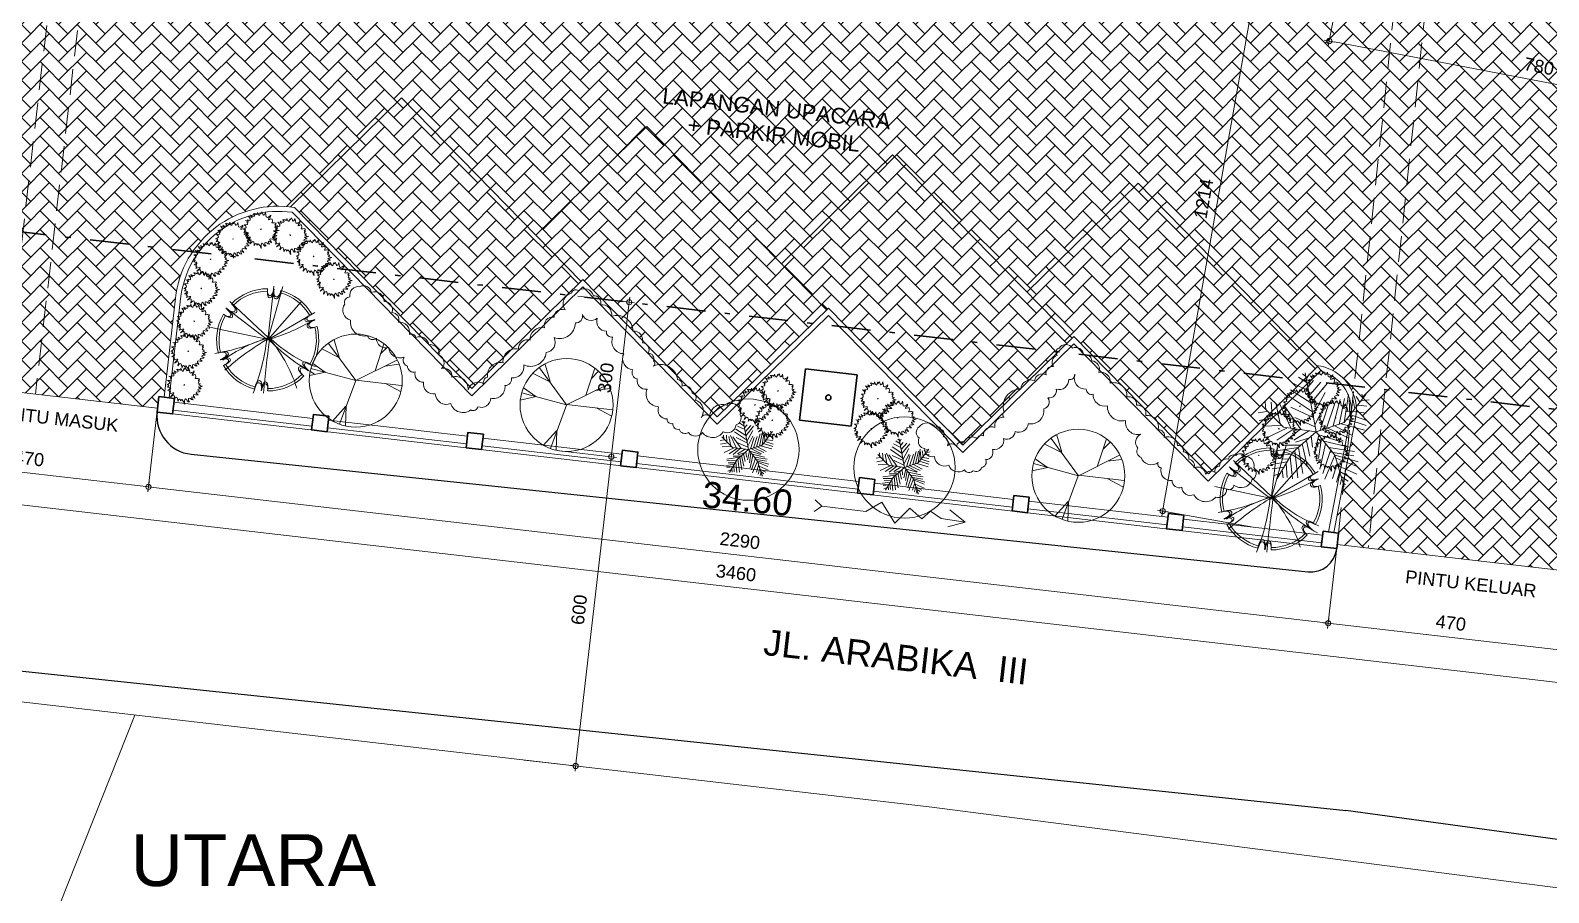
# Model space of a CAD drawing. Header units: millimetres. Extents: x -11 to 1625, y -267 to 180.
# Drawn here: x 1453.6 to 1482.89, y 110.4 to 127.02 of the extents above; entities that cross this region are included whole.
import ezdxf

# ---------------------------------------------------------------- set-up
doc = ezdxf.new("R2010")
doc.units = ezdxf.units.MM
doc.linetypes.add('DASHDOT', pattern=[1, 0.5, -0.25, 0, -0.25])
doc.linetypes.add('HIDDEN', pattern=[0.375, 0.25, -0.125])
for name, color, linetype, lineweight in [('ars', 11, 'Continuous', 5), ('batas jalan', 3, 'Continuous', 25), ('GSB', 1, 'DASHDOT', 35), ('KOLOM', 1, 'Continuous', 30), ('lan', 7, 'Continuous', 15), ('line', 11, 'Continuous', 5), ('not', 7, 'Continuous', 20), ('PAGAR', 4, 'Continuous', 18), ('POHON', 84, 'Continuous', 0), ('Trees', 62, 'Continuous', 18), ('u', 6, 'Continuous', 20)]:
    doc.layers.add(name, color=color, linetype=linetype, lineweight=lineweight)
doc.styles.add('ATTR', font='romans.shx', dxfattribs={"width": 0.8, "height": 1.735066})
doc.styles.add('simplek', font='simplex.shx')
doc.styles.get("Standard").update_dxf_attribs({"font": 'ARIALUNI.TTF'})
doc.dimstyles.new('SK100', dxfattribs={"dimtxt": 0.25, "dimasz": 0.1, "dimexe": 0.1, "dimexo": 0, "dimgap": 0.15, "dimtad": 1, "dimdec": 0, "dimlfac": 100, "dimzin": 12, "dimdsep": 46, "dimtxsty": 'Standard', "dimblk": 'BULAT', "dimcen": 0.1, "dimclrd": 256, "dimclre": 256, "dimclrt": 256, "dimadec": 0, "dimazin": 3, "dimtfac": 1, "dimtdec": 0, "dimtofl": 0, "dimtmove": 0, "dimatfit": 3, "dimldrblk": 'BULAT', "dimfxl": 0, "dimtolj": 1, "dimtzin": 0, "dimlwd": -1, "dimlwe": -1, "dimarcsym": 0})
pattern_1 = [(45, (1507.31275, -139.7606), (4e-17, 0.35921024), [0.762, -0.254]), (135, (1507.49236, -139.581), (4e-17, 0.35921024), [0.762, -0.254])]

# ---------------------------------------------------------------- blocks, each defined once
blk = doc.blocks.new('BULAT')
for p, q in [((-1, 0), (1, 0)), ((0, -1), (0, 1))]:
    blk.add_line(p, q)
blk.add_circle((0, 0), 0.5)
blk = doc.blocks.new('*D1643')
at = {"layer": 'Defpoints', "color": 0}
for p in [(1464.161, 121.892), (1463.816, 118.912), (1464.81, 118.797)]:
    blk.add_point(p, dxfattribs=at)
at = {"layer": 'u'}
for p, q in [((1464.161, 121.892), (1465.254, 121.766)), ((1465.143, 121.678), (1464.821, 118.896)), ((1463.816, 118.912), (1464.909, 118.786))]:
    blk.add_line(p, q, dxfattribs=at)
at = {"layer": 'u', "xscale": 0.1, "yscale": 0.1, "zscale": 0.1}
for p, rotation in [((1465.154, 121.777), 83.40635702926868), ((1464.81, 118.797), 263.4063570292687)]:
    blk.add_blockref('BULAT', p, dxfattribs=dict(at, rotation=rotation))
at = {"layer": 'u', "insert": (1464.706, 120.319), "char_height": 0.25, "attachment_point": 5, "rotation": 83.4064}
blk.add_mtext('\\A1;300', dxfattribs=at)
blk = doc.blocks.new('*D1644')
at = {"layer": 'Defpoints', "color": 0}
for p in [(1463.816, 118.912), (1463.127, 112.952), (1464.121, 112.837)]:
    blk.add_point(p, dxfattribs=at)
at = {"layer": 'u'}
for p, q in [((1463.816, 118.912), (1464.909, 118.786)), ((1464.798, 118.698), (1464.132, 112.936)), ((1463.127, 112.952), (1464.22, 112.825))]:
    blk.add_line(p, q, dxfattribs=at)
at = {"layer": 'u', "xscale": 0.1, "yscale": 0.1, "zscale": 0.1}
for p, rotation in [((1464.81, 118.797), 83.40635702926468), ((1464.121, 112.837), 263.4063570292647)]:
    blk.add_blockref('BULAT', p, dxfattribs=dict(at, rotation=rotation))
at = {"layer": 'u', "insert": (1464.189, 115.849), "char_height": 0.25, "attachment_point": 5, "rotation": 83.4064}
blk.add_mtext('\\A1;600', dxfattribs=at)
blk = doc.blocks.new('*D1650')
at = {"layer": 'Defpoints', "color": 0}
for p in [(1478.844, 127.795), (1486.501, 126.333), (1486.314, 125.351)]:
    blk.add_point(p, dxfattribs=at)
at = {"layer": 'u'}
for p, q in [((1478.844, 127.795), (1478.638, 126.714)), ((1478.755, 126.794), (1486.216, 125.37)), ((1486.501, 126.333), (1486.295, 125.253))]:
    blk.add_line(p, q, dxfattribs=at)
at = {"layer": 'u', "xscale": 0.1, "yscale": 0.1, "zscale": 0.1}
for p, rotation in [((1478.657, 126.812), 169.1956795512109), ((1486.314, 125.351), 349.1956795512109)]:
    blk.add_blockref('BULAT', p, dxfattribs=dict(at, rotation=rotation))
at = {"layer": 'u', "insert": (1482.704, 126.323), "char_height": 0.25, "attachment_point": 5, "rotation": 349.1957}
blk.add_mtext('\\A1;780', dxfattribs=at)
blk = doc.blocks.new('Tree Palm')
at = {"layer": 'POHON'}
for p, q in [((-0.07288, 0.39707), (-0.21778, 0.46673)), ((-0.08737, 0.47138), (-0.17069, 0.52711)), ((-0.10186, 0.5364), (-0.13084, 0.55962)), ((0, 0), (-0.105, 0.57)), ((-0.09099, 0.51782), (-0.06563, 0.55962)), ((-0.0765, 0.43423), (-0.02578, 0.4946)), ((-0.05839, 0.35992), (0.04667, 0.48067)), ((-0.05114, 0.27632), (0.10463, 0.46673)), ((-0.03665, 0.19273), (-0.27574, 0.35527)), ((-0.05114, 0.28097), (-0.24676, 0.40636)), ((-0.02941, 0.16486), (0.08652, 0.3785)), ((0.16259, 0.05805), (0.23142, 0.31348)), ((0.22055, 0.07198), (0.27489, 0.32277)), ((0.27, 0.09), (0.48, 0.36)), ((0.27127, 0.09056), (0.31112, 0.35992)), ((0.31836, 0.30883), (0.32561, 0.16486)), ((0.35096, 0.32741), (0.3727, 0.22524)), ((0.38719, 0.34134), (0.41979, 0.28561)), ((0.43791, 0.29954), (0.51036, 0.30883)), ((0.44153, 0.36456), (0.45239, 0.32741)), ((-0.47498, 0.19737), (-0.5583, 0.18344)), ((-0.315, 0.045), (-0.525, 0.255)), ((-0.48585, 0.21131), (-0.49309, 0.29026)), ((-0.43513, 0.28561), (-0.42427, 0.15558)), ((-0.38442, 0.26239), (-0.34819, 0.07663)), ((-0.35544, 0.28097), (-0.24314, 0.03947)), ((-0.14533, 0.0209), (-0.30834, 0.2531)), ((-0.24314, 0.23917), (-0.02941, 0.137)), ((-0.01129, 0.06734), (0.09014, 0.26704)), ((0.03942, 0.01625), (0.11187, 0.24381)), ((0.10101, 0.03483), (0.17708, 0.26239)), ((0.33285, 0.16486), (0.48862, 0.10913)), ((0.36183, 0.19737), (0.48137, 0.1788)), ((0.4053, 0.25775), (0.48862, 0.24846)), ((-0.40615, 0.137), (-0.55105, 0.10913)), ((-0.3337, 0.06269), (-0.52207, 0.0534)), ((-0.28299, 0.03483), (-0.4786, -0.05805)), ((-0.21416, 0.03018), (-0.38079, -0.08128)), ((0, 0), (-0.315, 0.045)), ((-0.15982, 0.0209), (-0.3011, -0.09521)), ((0, 0), (-0.225, -0.195)), ((-0.06563, 0.01161), (-0.21416, -0.08128)), ((-0.20691, 0.137), (-0.01129, 0.04876)), ((0, 0), (0.27, 0.09)), ((0, 0), (0.18, -0.225)), ((0.06478, 0.01625), (0.2604, -0.08592)), ((0.11187, 0.03483), (0.30749, -0.05805)), ((0.1807, 0.05805), (0.35096, -0.03483)), ((0.24229, 0.07663), (0.46688, 0.01625)), ((0.29662, 0.12307), (0.48137, 0.06269)), ((-0.15257, -0.12772), (-0.3011, -0.12772)), ((-0.06563, -0.05805), (-0.19967, -0.09985)), ((-0.13446, -0.11378), (-0.08737, -0.32741)), ((-0.09461, -0.08592), (-0.06201, -0.23453)), ((-0.04752, -0.03483), (-0.03665, -0.14629)), ((0.02493, -0.03019), (-0.01491, -0.20202)), ((0.01769, -0.02555), (0.24229, -0.09521)), ((0.05029, -0.0627), (0.02131, -0.25775)), ((0.09014, -0.11378), (0.0358, -0.35992)), ((0.07565, -0.09056), (0.32198, -0.14629)), ((-0.17431, -0.15094), (-0.42789, -0.18809)), ((-0.28299, -0.29026), (-0.42789, -0.31348)), ((-0.24314, -0.21596), (-0.42427, -0.2206)), ((-0.26849, -0.2624), (-0.40253, -0.25775)), ((-0.225, -0.195), (-0.375, -0.45)), ((-0.25038, -0.23918), (-0.22865, -0.45281)), ((-0.20691, -0.18345), (-0.17793, -0.44352)), ((-0.17069, -0.15094), (-0.12721, -0.40172)), ((0.14085, -0.16951), (0.06478, -0.40172)), ((0.1807, -0.22524), (0.08289, -0.45745)), ((0.12274, -0.15094), (0.36907, -0.18809)), ((0.16259, -0.19738), (0.36183, -0.22989)), ((0.18, -0.225), (0.27, -0.525)), ((0.18433, -0.22524), (0.4053, -0.29026)), ((0.19157, -0.25311), (0.38719, -0.33206)), ((-0.30834, -0.34135), (-0.42427, -0.35528)), ((-0.34457, -0.39708), (-0.40978, -0.42494)), ((-0.32646, -0.36921), (-0.31921, -0.44352)), ((-0.29023, -0.30884), (-0.27936, -0.43887)), ((0.20244, -0.30419), (0.15897, -0.44816)), ((0.2278, -0.3785), (0.19519, -0.48532)), ((0.21331, -0.32741), (0.39081, -0.40636)), ((0.2278, -0.38314), (0.34372, -0.44816)), ((0.24591, -0.43423), (0.30749, -0.47603)), ((0.24591, -0.45745), (0.23142, -0.50854)), ((0.26764, -0.49925), (0.28213, -0.50854))]:
    blk.add_line(p, q, dxfattribs=at)
at = {"layer": 'POHON', "style": 'ATTR', "width": 0.8, "flags": 9}
blk.add_attdef('ESTCODE', (0, 0), '', height=0.00000274, dxfattribs=at)
blk = doc.blocks.new('*D1652')
at = {"layer": 'Defpoints', "color": 0}
for p in [(1464.161, 121.892), (1463.816, 118.912), (1464.81, 118.797)]:
    blk.add_point(p, dxfattribs=at)
at = {"layer": 'u'}
for p, q in [((1464.161, 121.892), (1465.254, 121.766)), ((1465.143, 121.678), (1464.821, 118.896)), ((1463.816, 118.912), (1464.909, 118.786))]:
    blk.add_line(p, q, dxfattribs=at)
at = {"layer": 'u', "xscale": 0.1, "yscale": 0.1, "zscale": 0.1}
for p, rotation in [((1465.154, 121.777), 83.40635702926868), ((1464.81, 118.797), 263.4063570292687)]:
    blk.add_blockref('BULAT', p, dxfattribs=dict(at, rotation=rotation))
at = {"layer": 'u', "insert": (1464.706, 120.319), "char_height": 0.25, "attachment_point": 5, "rotation": 83.4064}
blk.add_mtext('\\A1;300', dxfattribs=at)
blk = doc.blocks.new('pohon6')
for points in [[(0, 0.266), (-0.013, 0.247), (-0.018, 0.232), (-0.023, 0.211), (-0.027, 0.202), (-0.049, 0.223), (-0.082, 0.23), (-0.092, 0.208), (-0.089, 0.191), (-0.091, 0.174), (-0.114, 0.189), (-0.122, 0.217), (-0.146, 0.23), (-0.134, 0.208), (-0.137, 0.189), (-0.132, 0.168), (-0.147, 0.155), (-0.179, 0.161), (-0.216, 0.168), (-0.206, 0.161), (-0.186, 0.14), (-0.186, 0.125), (-0.204, 0.12), (-0.245, 0.12), (-0.22, 0.097), (-0.24, 0.092), (-0.203, 0.064), (-0.226, 0.049), (-0.263, 0.049), (-0.245, 0.039), (-0.236, 0.024), (-0.251, 0.015), (-0.266, -0.006), (-0.268, -0.021), (-0.26, -0.015), (-0.24, -0.006), (-0.226, -0.019), (-0.233, -0.045), (-0.26, -0.067), (-0.216, -0.058), (-0.256, -0.107), (-0.213, -0.092), (-0.191, -0.099), (-0.189, -0.114), (-0.208, -0.138), (-0.189, -0.133), (-0.213, -0.174), (-0.169, -0.14), (-0.179, -0.159), (-0.142, -0.163), (-0.147, -0.191), (-0.156, -0.217), (-0.126, -0.198), (-0.104, -0.204), (-0.097, -0.228), (-0.096, -0.254), (-0.084, -0.23), (-0.069, -0.228), (-0.055, -0.258), (-0.049, -0.241), (-0.03, -0.217), (-0.03, -0.234), (-0.022, -0.213), (-0.008, -0.271), (-0.005, -0.226), (0.02, -0.26), (0.023, -0.239), (0.044, -0.249), (0.054, -0.266), (0.057, -0.211), (0.065, -0.196), (0.077, -0.208), (0.085, -0.232), (0.101, -0.266), (0.096, -0.217), (0.104, -0.204), (0.131, -0.211), (0.154, -0.23), (0.163, -0.236), (0.146, -0.204), (0.141, -0.183), (0.154, -0.172), (0.193, -0.178), (0.21, -0.185), (0.189, -0.159), (0.189, -0.148), (0.204, -0.138), (0.221, -0.144), (0.206, -0.116), (0.245, -0.099), (0.266, -0.101), (0.292, -0.097), (0.263, -0.088), (0.238, -0.08), (0.228, -0.069), (0.218, -0.054), (0.226, -0.045), (0.255, -0.043), (0.278, -0.032), (0.283, -0.013)], [(0.285, -0.013), (0.261, -0.024), (0.248, -0.019), (0.228, -0.011), (0.23, 0.004), (0.243, 0.017), (0.263, 0.026), (0.277, 0.049), (0.256, 0.045), (0.24, 0.045), (0.225, 0.049), (0.236, 0.069), (0.255, 0.08), (0.266, 0.086), (0.246, 0.086), (0.225, 0.077), (0.204, 0.084), (0.203, 0.099), (0.218, 0.12), (0.23, 0.153), (0.218, 0.148), (0.194, 0.133), (0.181, 0.142), (0.183, 0.165), (0.193, 0.187), (0.189, 0.206), (0.176, 0.193), (0.159, 0.178), (0.147, 0.185), (0.149, 0.202), (0.156, 0.232), (0.137, 0.217), (0.117, 0.206), (0.124, 0.223), (0.126, 0.269), (0.109, 0.239), (0.082, 0.223), (0.079, 0.254), (0.057, 0.223), (0.032, 0.254), (0.023, 0.234), (0, 0.266)]]:
    blk.add_lwpolyline(points)
blk.add_lwpolyline([(0.002, 0.009), (0, 0), (0.008, 0.002), (0.01, 0.006)], close=True)
blk = doc.blocks.new('POH1')
for p, q in [((0.05, -0.21), (0.81, 6.36)), ((0.05, -0.21), (1.89, 6.3)), ((0.13, 0.02), (-4.57, 4.49)), ((0.05, -0.21), (4.16, 4.43)), ((0.02, -0.21), (-5.08, 3.7)), ((0.05, -0.21), (5.8, 3.13)), ((-0.06, -0.14), (-6.86, 1.32))]:
    blk.add_line(p, q)
for centre, radius, start, end in [((0.05, -0.21), 6.25, 90, 135.0227), ((0.05, -0.21), 5.96, 90, 135.0227), ((0.05, -0.21), 5.96, 82.7502, 83.2278), ((0.05, -0.21), 6.25, 82.7502, 83.2278), ((0.05, -0.21), 6.25, 30, 75.0227), ((0.05, -0.21), 5.96, 30, 75.0227), ((0.05, -0.21), 6.25, 150, 195.0227), ((0.05, -0.21), 5.96, 150, 195.0227), ((0.05, -0.21), 6.25, 142.7502, 143.2278), ((0.05, -0.21), 5.96, 142.7502, 143.2278), ((-7.08, 24.06), 25.29, 286.3556, 299.2634), ((0.05, -0.21), 5.96, 22.7502, 23.2278), ((0.05, -0.21), 6.25, 22.7502, 23.2278), ((-10.04, 21.28), 23.43, 278.8909, 295.051), ((5.31, -17.57), 18.35, 106.8033, 125.7765), ((-13.31, -11.55), 17.78, 17.8032, 41.5209), ((11.41, 11.39), 15.87, 224.9427, 249.6513), ((0.05, -0.21), 5.96, 330, 15.0227), ((0.05, -0.21), 6.25, 330, 15.0227), ((17.96, -30.23), 35.05, 120.5334, 131.3202), ((-25.72, 2.83), 25.82, 338.2739, 353.6202), ((297.19, -37.09), 299.21, 172.9262, 174.1748), ((17.56, 17.05), 24.47, 224.1559, 241.0585), ((0.05, -0.21), 6.25, 202.7502, 203.2278), ((0.05, -0.21), 5.96, 202.7502, 203.2278), ((0.05, -0.21), 6.25, 210, 255.0227), ((0.05, -0.21), 5.96, 210, 255.0227), ((0.05, -0.21), 5.96, 270, 315.0227), ((0.05, -0.21), 6.25, 270, 315.0227), ((0.05, -0.21), 5.96, 322.7502, 323.2278), ((0.05, -0.21), 6.25, 322.7502, 323.2278), ((0.05, -0.21), 6.25, 262.7502, 263.2278), ((0.05, -0.21), 5.96, 262.7502, 263.2278)]:
    blk.add_arc(centre, radius, start, end)
for centre, major_axis, ratio, start_param, end_param in [((0.41, 5.99), (-0.115, -0.809), 0.450725, 4.712389, 7.927948), ((0.39, 5.7), (-0.109, -0.771), 0.450725, 4.712389, 7.927948), ((1.19, 5.58), (-0.14, -0.794), 0.498328, 4.647864, 7.899063), ((1.24, 5.87), (-0.147, -0.833), 0.498328, 4.647864, 7.899063), ((-4.62, 3.86), (0.648, -0.544), 0.498328, 4.647864, 7.899063), ((-4.4, 3.67), (0.618, -0.518), 0.498328, 4.647864, 7.899063), ((-5.14, 3.21), (0.643, -0.504), 0.450725, 4.712389, 7.927948), ((-4.89, 3.05), (0.613, -0.48), 0.450725, 4.712389, 7.927948), ((5.34, 2.45), (-0.723, -0.291), 0.450725, 4.712389, 7.927948), ((5.6, 2.58), (-0.758, -0.305), 0.450725, 4.712389, 7.927948), ((5.63, 1.7), (-0.758, -0.276), 0.498328, 4.647864, 7.899063), ((5.9, 1.8), (-0.795, -0.29), 0.498328, 4.647864, 7.899063), ((-5.81, -2.21), (0.795, 0.29), 0.498328, 4.647864, 7.899063), ((-5.53, -2.11), (0.758, 0.276), 0.498328, 4.647864, 7.899063), ((-5.5, -2.99), (0.758, 0.305), 0.450725, 4.712389, 7.927948), ((-5.24, -2.86), (0.723, 0.291), 0.450725, 4.712389, 7.927948), ((4.49, -4.09), (-0.618, 0.518), 0.498328, 4.647864, 7.899063), ((4.71, -4.28), (-0.648, 0.544), 0.498328, 4.647864, 7.899063), ((4.99, -3.46), (-0.613, 0.48), 0.450725, 4.712389, 7.927948), ((5.23, -3.62), (-0.643, 0.504), 0.450725, 4.712389, 7.927948), ((-1.15, -6.28), (0.147, 0.833), 0.498328, 4.647864, 7.899063), ((-1.09, -5.99), (0.14, 0.794), 0.498328, 4.647864, 7.899063), ((-0.32, -6.4), (0.115, 0.809), 0.450725, 4.712389, 7.927948), ((-0.3, -6.11), (0.109, 0.771), 0.450725, 4.712389, 7.927948)]:
    blk.add_ellipse(centre, major_axis=major_axis, ratio=ratio, start_param=start_param, end_param=end_param)
blk.add_point((0.05, -0.21))
blk.add_point((0.05, -0.21))
blk = doc.blocks.new('*U598')
for p, q in [((-93.091, 489.5342), (-700.3796, 902.3858)), ((-129.8956, 713.6638), (-626.7704, 1032.1544)), ((-185.1152, 1008.5578), (-553.1612, 1185.4942)), ((-221.9198, 1197.3052), (-433.5526, 1338.8594)), ((-258.7244, 1362.456), (-332.3336, 1421.4348)), ((0, 0), (-266.7, 1447.8)), ((-231.1146, 1315.2628), (-166.7002, 1421.4348)), ((-194.31, 1102.9442), (-65.4812, 1256.284)), ((-148.3106, 914.1968), (118.5418, 1220.9018)), ((-129.8956, 701.8528), (265.7602, 1185.4942)), ((-74.7014, 418.7444), (219.7608, 961.39)), ((412.9786, 147.447), (587.8068, 796.2392)), ((560.197, 182.8292), (698.2206, 819.8358)), ((685.8, 228.6), (1219.2, 914.4)), ((689.0258, 230.0224), (790.2448, 914.1968)), ((808.6344, 784.4282), (827.0494, 418.7444)), ((891.4384, 831.6214), (946.658, 572.1096)), ((983.4626, 867.0036), (1066.2666, 725.4494)), ((1112.2914, 760.8316), (1296.3144, 784.4282)), ((1121.4862, 925.9824), (1149.0706, 831.6214)), ((-1206.4492, 501.3198), (-1418.082, 465.9376)), ((-1031.621, 347.98), (-1399.667, 277.1902)), ((-800.1, 114.3), (-1333.5, 647.7)), ((-847.598, 159.2326), (-1326.0578, 135.636)), ((-1234.059, 536.7274), (-1252.4486, 737.2604)), ((-718.7946, 88.4682), (-1215.644, -147.447)), ((-1105.2302, 725.4494), (-1077.6458, 395.1732)), ((-976.4268, 666.4706), (-884.4026, 194.6402)), ((-543.9664, 76.6572), (-967.2066, -206.4512)), ((-902.8176, 713.6638), (-617.5756, 100.2538)), ((0, 0), (-800.1, 114.3)), ((-369.1382, 53.086), (-783.1836, 642.874)), ((-405.9428, 53.086), (-764.794, -241.8334)), ((-617.5756, 607.4918), (-74.7014, 347.98)), ((0, 0), (-571.5, -495.3)), ((-166.7002, 29.4894), (-543.9664, -206.4512)), ((-525.5514, 347.98), (-28.6766, 123.8504)), ((-28.6766, 171.0436), (228.9556, 678.2816)), ((0, 0), (685.8, 228.6)), ((0, 0), (457.2, -571.5)), ((100.1268, 41.275), (284.1498, 619.2774)), ((164.5412, 41.275), (661.416, -218.2368)), ((256.5654, 88.4682), (449.7832, 666.4706)), ((284.1498, 88.4682), (781.0246, -147.447)), ((458.978, 147.447), (891.4384, -88.4682)), ((615.4166, 194.6402), (1185.8752, 41.275)), ((753.4148, 312.5978), (1222.6798, 159.2326)), ((845.439, 418.7444), (1241.0948, 277.1902)), ((919.0482, 501.3198), (1222.6798, 454.152)), ((1029.462, 654.685), (1241.0948, 631.0884)), ((-442.7474, -383.3876), (-1086.8406, -477.7486)), ((-718.7946, -737.2604), (-1086.8406, -796.2392)), ((-617.5756, -548.5384), (-1077.6458, -560.324)), ((-681.9646, -666.496), (-1022.4262, -654.685)), ((-571.5, -495.3), (-952.5, -1143)), ((-387.5278, -324.4088), (-764.794, -324.4088)), ((-635.9652, -607.5172), (-580.771, -1150.1374)), ((-525.5514, -465.963), (-451.9422, -1126.5408)), ((-166.7002, -147.447), (-507.1618, -253.619)), ((-433.5526, -383.3876), (-323.1134, -1020.3688)), ((-341.5284, -289.0012), (-221.9198, -831.6214)), ((-240.3094, -218.2368), (-157.5054, -595.7062)), ((-120.7008, -88.4682), (-93.091, -371.5766)), ((63.3222, -76.6826), (-37.8714, -513.1308)), ((44.9326, -64.897), (615.4166, -241.8334)), ((127.7366, -159.258), (54.1274, -654.685)), ((228.9556, -289.0012), (90.932, -914.1968)), ((357.759, -430.5554), (164.5412, -1020.3688)), ((192.151, -230.0224), (817.8292, -371.5766)), ((458.978, -572.1096), (210.5406, -1161.923)), ((311.7596, -383.3876), (937.4378, -477.7486)), ((412.9786, -501.3452), (919.0482, -583.9206)), ((457.2, -571.5), (685.8, -1333.5)), ((468.1982, -572.1096), (1029.462, -737.2604)), ((486.5878, -642.8994), (983.4626, -843.4324)), ((-783.1836, -867.029), (-1077.6458, -902.4112)), ((-875.2078, -1008.5832), (-1040.8412, -1079.3476)), ((-829.2084, -937.7934), (-810.7934, -1126.5408)), ((-737.1842, -784.4536), (-709.5744, -1114.7298)), ((514.1976, -772.6426), (403.7838, -1138.3264)), ((578.612, -961.39), (495.7826, -1232.7128)), ((541.8074, -831.6214), (992.6574, -1032.1544)), ((578.612, -973.1756), (873.0488, -1138.3264)), ((624.6114, -1161.923), (587.8068, -1291.6916)), ((624.6114, -1102.9442), (781.0246, -1209.1162)), ((679.8056, -1268.095), (716.6102, -1291.6916))]:
    blk.add_line(p, q)
blk = doc.blocks.new('PALEM')
at = {"layer": 'Trees'}
blk.add_circle((0, 0), 0.882, dxfattribs=at)
at = {"layer": 'Trees', "xscale": 0.0003460693359613742, "yscale": 0.0003460693359613742, "zscale": 0.0003460693359375}
blk.add_blockref('*U598', (0, 0), dxfattribs=at)
blk = doc.blocks.new('Deciduous Tree 13 PV')
at = {"layer": 'POHON'}
for p, q in [((-0.271, 0.374), (-0.538, 0.509)), ((0.001, 0.001), (-0.438, 0.6)), ((-0.266, 0.38), (-0.347, 0.655)), ((0.311, 0.16), (0.454, 0.594)), ((0.401, 0.429), (0.511, 0.539)), ((-0.495, 0.136), (-0.695, 0.276)), ((0.001, 0.001), (0.664, 0.332)), ((0.473, 0.234), (0.697, 0.264)), ((-0.49, 0.136), (-0.748, 0.081)), ((0.001, 0.001), (-0.724, 0.197)), ((0, 0), (-0.261, -0.702)), ((0.001, 0.008), (0.74, -0.078)), ((0.478, -0.047), (0.721, -0.176)), ((-0.161, -0.414), (-0.376, -0.653)), ((-0.156, -0.414), (-0.166, -0.726))]:
    blk.add_line(p, q, dxfattribs=at)
blk.add_circle((0, 0), 0.75, dxfattribs=at)
at = {"layer": 'POHON', "style": 'ATTR', "width": 0.8, "flags": 9}
blk.add_attdef('ESTCODE', (0.001, 0.001), '', height=0.000003, rotation=180, dxfattribs=at)
blk = doc.blocks.new('*D1657')
at = {"layer": 'Defpoints', "color": 0}
for p in [(1451.389, 120.273), (1456.058, 119.733), (1455.882, 118.218)]:
    blk.add_point(p, dxfattribs=at)
at = {"layer": 'u'}
for p, q in [((1451.389, 120.273), (1451.202, 118.659)), ((1456.058, 119.733), (1455.871, 118.119)), ((1451.313, 118.747), (1455.783, 118.23))]:
    blk.add_line(p, q, dxfattribs=at)
at = {"layer": 'u', "xscale": 0.1, "yscale": 0.1, "zscale": 0.1}
for p, rotation in [((1451.213, 118.758), 173.4063570292654), ((1455.882, 118.218), 353.4063570292655)]:
    blk.add_blockref('BULAT', p, dxfattribs=dict(at, rotation=rotation))
at = {"layer": 'u', "insert": (1453.58, 118.764), "char_height": 0.25, "attachment_point": 5, "rotation": 353.4064}
blk.add_mtext('\\A1;470', dxfattribs=at)
blk = doc.blocks.new('*D1658')
at = {"layer": 'Defpoints', "color": 0}
for p in [(1456.058, 119.733), (1478.809, 117.103), (1478.634, 115.589)]:
    blk.add_point(p, dxfattribs=at)
at = {"layer": 'u'}
for p, q in [((1456.058, 119.733), (1455.871, 118.119)), ((1455.982, 118.207), (1478.534, 115.6)), ((1478.809, 117.103), (1478.622, 115.489))]:
    blk.add_line(p, q, dxfattribs=at)
at = {"layer": 'u', "xscale": 0.1, "yscale": 0.1, "zscale": 0.1}
for p, rotation in [((1455.882, 118.218), 173.4063570292611), ((1478.634, 115.589), 353.4063570292611)]:
    blk.add_blockref('BULAT', p, dxfattribs=dict(at, rotation=rotation))
at = {"layer": 'u', "insert": (1467.29, 117.179), "char_height": 0.25, "attachment_point": 5, "rotation": 353.4064}
blk.add_mtext('\\A1;2290', dxfattribs=at)
blk = doc.blocks.new('*D1659')
at = {"layer": 'Defpoints', "color": 0}
for p in [(1478.812, 117.103), (1483.478, 116.564), (1483.303, 115.049)]:
    blk.add_point(p, dxfattribs=at)
at = {"layer": 'u'}
for p, q in [((1478.812, 117.103), (1478.625, 115.489)), ((1483.478, 116.564), (1483.291, 114.95)), ((1478.736, 115.577), (1483.203, 115.06))]:
    blk.add_line(p, q, dxfattribs=at)
at = {"layer": 'u', "xscale": 0.1, "yscale": 0.1, "zscale": 0.1}
for p, rotation in [((1478.637, 115.588), 173.4063570293028), ((1483.303, 115.049), 353.4063570293028)]:
    blk.add_blockref('BULAT', p, dxfattribs=dict(at, rotation=rotation))
at = {"layer": 'u', "insert": (1481.002, 115.594), "char_height": 0.25, "attachment_point": 5, "rotation": 353.4064}
blk.add_mtext('\\A1;470', dxfattribs=at)
blk = doc.blocks.new('*D1656')
at = {"layer": 'Defpoints', "color": 0}
for p in [(1450.235, 120.328), (1484.608, 116.362), (1484.37, 114.298)]:
    blk.add_point(p, dxfattribs=at)
at = {"layer": 'u'}
for p, q in [((1450.235, 120.328), (1449.986, 118.164)), ((1450.097, 118.252), (1484.27, 114.31)), ((1484.608, 116.362), (1484.358, 114.199))]:
    blk.add_line(p, q, dxfattribs=at)
at = {"layer": 'u', "xscale": 0.1, "yscale": 0.1, "zscale": 0.1}
for p, rotation in [((1449.997, 118.264), 173.4190750474977), ((1484.37, 114.298), 353.4190750474976)]:
    blk.add_blockref('BULAT', p, dxfattribs=dict(at, rotation=rotation))
at = {"layer": 'u', "insert": (1467.215, 116.557), "char_height": 0.25, "attachment_point": 5, "rotation": 353.4191}
blk.add_mtext('\\A1;3460', dxfattribs=at)
blk = doc.blocks.new('*D1660')
at = {"layer": 'Defpoints', "color": 0}
for p in [(1479.302, 129.392), (1475.444, 117.751), (1477.186, 117.442)]:
    blk.add_point(p, dxfattribs=at)
at = {"layer": 'u'}
for p, q in [((1477.542, 129.602), (1475.461, 117.849)), ((1479.302, 129.392), (1477.461, 129.718)), ((1477.186, 117.442), (1475.345, 117.768))]:
    blk.add_line(p, q, dxfattribs=at)
at = {"layer": 'u', "xscale": 0.1, "yscale": 0.1, "zscale": 0.1}
for p, rotation in [((1477.56, 129.7), 79.95703502992815), ((1475.444, 117.751), 259.9570350299281)]:
    blk.add_blockref('BULAT', p, dxfattribs=dict(at, rotation=rotation))
at = {"layer": 'u', "insert": (1476.23, 123.773), "char_height": 0.25, "attachment_point": 5, "rotation": 79.957}
blk.add_mtext('\\A1;1214', dxfattribs=at)

msp = doc.modelspace()

# ---------------------------------------------------------------- hatches: boundary and pattern name
at = {"layer": 'ars'}
h = msp.add_hatch(dxfattribs=at)
h.set_pattern_fill('AR-HBONE', color=256, scale=0.0025)
h.set_pattern_definition(pattern_1)
h.paths.add_polyline_path([(1488.432162, 142.0380891), (1486.4142997, 142.3596278), (1483.0732195, 142.8920163), (1482.8882431, 141.7311707), (1480.6065094, 127.411824), (1479.5278109, 127.5837105), (1478.4085919, 120.5598916), (1478.4506497, 120.5531899, -0.423190975), (1479.1635445, 119.5377497), (1478.7436369, 117.3374184), (1478.8345593, 117.3269086), (1478.8087232, 117.1033968), (1483.4776351, 116.5637102), (1483.5034712, 116.787222), (1483.6109571, 116.7747975)])
h = msp.add_hatch(dxfattribs=at)
h.set_pattern_fill('AR-HBONE', color=256, scale=0.0025)
h.set_pattern_definition(pattern_1)
edge = h.paths.add_edge_path()
edge.add_line((1452.3569004, 126.4110469), (1451.4144306, 120.4964427))
edge.add_line((1451.4144306, 120.4964427), (1451.3885945, 120.272931))
edge.add_line((1451.3885945, 120.272931), (1456.0575064, 119.7332444))
edge.add_line((1456.0575064, 119.7332444), (1456.0833425, 119.9567561))
edge.add_line((1456.0833425, 119.9567561), (1456.1825916, 119.9452838))
edge.add_line((1456.1825916, 119.9452838), (1456.4023487, 121.8564911))
edge.add_arc((1458.3892572, 121.6280296), 2, 83.40635703, 173.44074308, ccw=False)
edge.add_line((1458.618911, 123.6148007), (1460.7620962, 125.7140285))
edge.add_line((1460.7620962, 125.7140285), (1463.3544266, 123.0674152))
edge.add_line((1463.3544266, 123.0674152), (1465.4976118, 125.1666431))
edge.add_line((1465.4976118, 125.1666431), (1468.0899423, 122.5200298))
edge.add_line((1468.0899423, 122.5200298), (1470.2331274, 124.6192577))
edge.add_line((1470.2331274, 124.6192577), (1472.8254579, 121.9726444))
edge.add_line((1472.8254579, 121.9726444), (1474.968643, 124.0718722))
edge.add_line((1474.968643, 124.0718722), (1478.4085919, 120.5598916))
edge.add_line((1478.4085919, 120.5598916), (1479.5278109, 127.5837105))
edge.add_line((1479.5278109, 127.5837105), (1470.7310978, 128.9854335))
edge.add_line((1470.7310978, 128.9854335), (1470.4950564, 127.5041217))
edge.add_line((1470.4950564, 127.5041217), (1463.0884977, 128.6843288))
edge.add_line((1463.0884977, 128.6843288), (1463.3245392, 130.1656406))
edge.add_line((1463.3245392, 130.1656406), (1454.4366688, 131.5818891))
edge.add_line((1454.4366688, 131.5818891), (1452.4478757, 131.8105672))
edge.add_line((1452.4478757, 131.8105672), (1451.8028039, 127.762327))
edge.add_line((1451.8028039, 127.762327), (1452.3569004, 126.4110469))
h = msp.add_hatch(dxfattribs=at)
h.set_pattern_fill('AR-HBONE', color=256, scale=0.0025)
h.set_pattern_definition(pattern_1)
h.paths.add_polyline_path([(1464.2258221, 122.177773), (1460.7620962, 125.7140285), (1458.618911, 123.6148007, -0.0101909724), (1458.6996836, 123.6037916), (1462.1183567, 120.1135323)])
h.paths.add_polyline_path([(1465.4976118, 125.1666431), (1463.3544266, 123.0674152), (1464.2258221, 122.177773), (1464.2615418, 122.2127601), (1466.8538723, 119.5661469), (1468.9613377, 121.6303876)])
h.paths.add_polyline_path([(1470.2331274, 124.6192577), (1468.0899423, 122.5200298), (1468.9613377, 121.6303876), (1468.9970574, 121.6653747), (1471.5893879, 119.0187615), (1473.6968533, 121.0830022)])
h.paths.add_polyline_path([(1474.968643, 124.0718722), (1472.8254579, 121.9726444), (1473.6968533, 121.0830022), (1473.7325731, 121.1179893), (1476.3249035, 118.4713761), (1478.4323689, 120.5356168), (1478.4085919, 120.5598916)])

# ---------------------------------------------------------------- linework, layer by layer
at = {"layer": 'batas jalan'}
for p, q in [((1456.7068497, 118.8459934), (1478.2438848, 116.5786504)), ((1456.7068497, 118.8459934), (1478.2438848, 116.5786504)), ((1425.1001376, 117.6485681), (1478.9781261, 111.9764838)), ((1524.714162, 105.7052769), (1478.9781261, 111.9764838))]:
    msp.add_line(p, q, dxfattribs=at)
for centre, radius, start, end in [((1456.7842627, 119.5813235), 0.7393937, 173.99027013, 263.99023981), ((1478.2968623, 117.0818732), 0.5060037, 263.99023981, 353.40635703), ((1478.2968623, 117.0818732), 0.5060037, 263.99023981, 353.40635703)]:
    msp.add_arc(centre, radius, start, end, dxfattribs=at)
at = {"layer": 'GSB', "ltscale": 1.5}
msp.add_line((1492.0571915, 118.6674613), (1445.2277307, 124.0805495), dxfattribs=at)
at = {"layer": 'KOLOM'}
for p, q in [((1468.5563129, 120.4935345), (1468.441486, 119.500149)), ((1468.5563129, 120.4935345), (1468.441486, 119.500149)), ((1469.5496984, 120.3787076), (1468.5563129, 120.4935345)), ((1469.5496984, 120.3787076), (1468.5563129, 120.4935345)), ((1469.4348715, 119.3853221), (1469.5496984, 120.3787076)), ((1469.4348715, 119.3853221), (1469.5496984, 120.3787076)), ((1468.441486, 119.500149), (1469.4348715, 119.3853221)), ((1468.441486, 119.500149), (1469.4348715, 119.3853221))]:
    msp.add_line(p, q, dxfattribs=at)
for points in [[(1456.0488944, 119.6587405), (1456.34691, 119.6242924), (1456.3813581, 119.922308), (1456.0833425, 119.9567561)], [(1459.0290509, 119.3142597), (1459.3270666, 119.2798116), (1459.3615147, 119.5778272), (1459.063499, 119.6122753)], [(1459.0290509, 119.3142597), (1459.3270666, 119.2798116), (1459.3615147, 119.5778272), (1459.063499, 119.6122753)], [(1462.0092075, 118.9697789), (1462.3072231, 118.9353308), (1462.3416712, 119.2333464), (1462.0436555, 119.2677945)], [(1462.0092075, 118.9697789), (1462.3072231, 118.9353308), (1462.3416712, 119.2333464), (1462.0436555, 119.2677945)], [(1464.989364, 118.6252981), (1465.2873796, 118.59085), (1465.3218277, 118.8888656), (1465.0238121, 118.9233137)], [(1464.989364, 118.6252981), (1465.2873796, 118.59085), (1465.3218277, 118.8888656), (1465.0238121, 118.9233137)], [(1469.5589374, 118.0970942), (1469.856953, 118.0626461), (1469.8914011, 118.3606617), (1469.5933854, 118.3951098)], [(1469.5589374, 118.0970942), (1469.856953, 118.0626461), (1469.8914011, 118.3606617), (1469.5933854, 118.3951098)], [(1472.5390939, 117.7526134), (1472.8371095, 117.7181653), (1472.8715576, 118.0161809), (1472.573542, 118.050629)], [(1472.5390939, 117.7526134), (1472.8371095, 117.7181653), (1472.8715576, 118.0161809), (1472.573542, 118.050629)], [(1475.5192504, 117.4081326), (1475.8172661, 117.3736845), (1475.8517142, 117.6717001), (1475.5536985, 117.7061482)], [(1475.5192504, 117.4081326), (1475.8172661, 117.3736845), (1475.8517142, 117.6717001), (1475.5536985, 117.7061482)], [(1478.5020955, 117.063341), (1478.8001112, 117.0288929), (1478.8345593, 117.3269086), (1478.5365436, 117.3613566)], [(1478.5020955, 117.063341), (1478.8001112, 117.0288929), (1478.8345593, 117.3269086), (1478.5365436, 117.3613566)]]:
    msp.add_lwpolyline(points, close=True, dxfattribs=at)
msp.add_circle((1468.9955922, 119.9394283), 0.05, dxfattribs=at)
msp.add_circle((1468.9955922, 119.9394283), 0.05, dxfattribs=at)
at = {"layer": 'lan', "linetype": 'HIDDEN', "ltscale": 2}
for p, q in [((1454.4366688, 131.5818891), (1453.1064397, 120.0738727)), ((1455.0297401, 131.4873854), (1453.7025269, 120.00546)), ((1479.9189973, 127.5158461), (1478.8119897, 117.1030192)), ((1480.5234913, 127.5263142), (1479.4080461, 117.0341202))]:
    msp.add_line(p, q, dxfattribs=at)
at = {"layer": 'lan'}
for p, q in [((1458.618911, 123.6148007), (1460.7620962, 125.7140285)), ((1460.7620962, 125.7140285), (1464.2258221, 122.177773)), ((1463.3544266, 123.0674152), (1465.4976118, 125.1666431)), ((1465.4976118, 125.1666431), (1468.9613377, 121.6303876)), ((1468.0899423, 122.5200298), (1470.2331274, 124.6192577)), ((1470.2331274, 124.6192577), (1473.6968533, 121.0830022)), ((1472.8254579, 121.9726444), (1474.968643, 124.0718722)), ((1472.8254579, 121.9726444), (1474.968643, 124.0718722)), ((1474.968643, 124.0718722), (1478.4085919, 120.5598916)), ((1474.968643, 124.0718722), (1478.4085919, 120.5598916)), ((1458.6996836, 123.6037916), (1462.1183567, 120.1135323)), ((1458.6996836, 123.6037916), (1462.1183567, 120.1135323)), ((1458.6517604, 123.5098086), (1462.1168915, 119.9721185)), ((1458.6517604, 123.5098086), (1462.1168915, 119.9721185)), ((1462.1183567, 120.1135323), (1464.2615418, 122.2127601)), ((1462.1183567, 120.1135323), (1464.2615418, 122.2127601)), ((1464.2615418, 122.2127601), (1466.8538723, 119.5661469)), ((1464.2615418, 122.2127601), (1466.8538723, 119.5661469)), ((1456.1825916, 119.9452838), (1456.4023487, 121.8564911)), ((1456.1825916, 119.9452838), (1456.4023487, 121.8564911)), ((1456.2819302, 119.9338011), (1456.5016941, 121.845068)), ((1456.2819302, 119.9338011), (1456.5016941, 121.845068)), ((1462.1168915, 119.9721185), (1464.2600766, 122.0713464)), ((1462.1168915, 119.9721185), (1464.2600766, 122.0713464)), ((1464.2600766, 122.0713464), (1466.8524071, 119.4247331)), ((1464.2600766, 122.0713464), (1466.8524071, 119.4247331)), ((1466.8524071, 119.4247331), (1468.9955922, 121.5239609)), ((1466.8524071, 119.4247331), (1468.9955922, 121.5239609)), ((1466.8538723, 119.5661469), (1468.9970574, 121.6653747)), ((1466.8538723, 119.5661469), (1468.9970574, 121.6653747)), ((1468.9955922, 121.5239609), (1471.5879227, 118.8773477)), ((1468.9955922, 121.5239609), (1471.5879227, 118.8773477)), ((1468.9970574, 121.6653747), (1471.5893879, 119.0187615)), ((1468.9970574, 121.6653747), (1471.5893879, 119.0187615)), ((1471.5879227, 118.8773477), (1473.7311078, 120.9765755)), ((1471.5879227, 118.8773477), (1473.7311078, 120.9765755)), ((1471.5893879, 119.0187615), (1473.7325731, 121.1179893)), ((1471.5893879, 119.0187615), (1473.7325731, 121.1179893)), ((1473.7311078, 120.9765755), (1476.3234383, 118.3299623)), ((1473.7311078, 120.9765755), (1476.3234383, 118.3299623)), ((1473.7325731, 121.1179893), (1476.3249035, 118.4713761)), ((1473.7325731, 121.1179893), (1476.3249035, 118.4713761)), ((1476.3234383, 118.3299623), (1478.5023432, 120.4641773)), ((1476.3234383, 118.3299623), (1478.5023432, 120.4641773)), ((1476.3249035, 118.4713761), (1478.4323689, 120.5356168)), ((1476.3249035, 118.4713761), (1478.4323689, 120.5356168)), ((1478.4085919, 120.5598916), (1478.5340762, 120.4317798)), ((1478.4506497, 120.5531899), (1478.4085919, 120.5598916)), ((1456.34691, 119.6242924), (1478.5020955, 117.063341)), ((1456.34691, 119.6242924), (1478.5020955, 117.063341)), ((1478.6440295, 117.3489322), (1479.0653172, 119.5564953)), ((1478.6440295, 117.3489322), (1479.0653172, 119.5564953)), ((1478.7436369, 117.3374184), (1479.1635445, 119.5377497)), ((1478.7436369, 117.3374184), (1479.1635445, 119.5377497)), ((1478.7995191, 117.0237703), (1478.8001112, 117.0288929)), ((1478.7995191, 117.0237703), (1478.8001112, 117.0288929))]:
    msp.add_line(p, q, dxfattribs=at)
msp.add_lwpolyline([(1456.2819302, 119.9338011), (1456.5016941, 121.845068, -0.4212966042), (1458.6517604, 123.5098086), (1462.1168915, 119.9721185), (1464.2600766, 122.0713464), (1466.8524071, 119.4247331), (1468.9955922, 121.5239609), (1471.5879227, 118.8773477), (1473.7311078, 120.9765755), (1476.3234383, 118.3299623), (1478.5023432, 120.4641773), (1478.5340762, 120.4317798, -0.3844585165), (1479.0653172, 119.5564953), (1478.6440295, 117.3489322), (1478.5365436, 117.3613566), (1478.5279316, 117.2868527), (1475.8431021, 117.5971962), (1475.8517142, 117.6717001), (1475.5536985, 117.7061482), (1475.5450865, 117.6316443), (1472.8629456, 117.941677), (1472.8715576, 118.0161809), (1472.573542, 118.050629), (1472.5649299, 117.9761251), (1469.8827891, 118.2861578), (1469.8914011, 118.3606617), (1469.5933854, 118.3951098), (1469.5847734, 118.3206059), (1465.3132157, 118.8143617), (1465.3218277, 118.8888656), (1465.0238121, 118.9233137), (1465.0152001, 118.8488098), (1462.3330592, 119.1588425), (1462.3416712, 119.2333464), (1462.0436555, 119.2677945), (1462.0350435, 119.1932906), (1459.3529026, 119.5033233), (1459.3615147, 119.5778272), (1459.063499, 119.6122753), (1459.054887, 119.5377714), (1456.3727461, 119.8478041), (1456.3813581, 119.922308), (1456.2819233, 119.9337414)], format="xyb", dxfattribs=at)
for centre, radius, start, end in [((1458.3892572, 121.6280296), 2, 81.07083904, 173.44074308), ((1458.3892572, 121.6280296), 2, 81.07083904, 173.44074308), ((1458.3892572, 121.6280296), 1.9, 82.05863616, 173.44074308), ((1458.3892572, 121.6280296), 1.9, 82.05863616, 173.44074308), ((1478.3146573, 119.69975), 0.8642069, 349.19567955, 80.94625079), ((1478.3146573, 119.69975), 0.8642069, 349.19567955, 80.94625079), ((1478.3146573, 119.69975), 0.7642069, 349.19567955, 73.31440342)]:
    msp.add_arc(centre, radius, start, end, dxfattribs=at)
at = {"layer": 'line'}
for p, q in [((1468.8703574, 117.8432942), (1468.7218966, 117.7430376)), ((1468.8703574, 117.8432942), (1468.7218966, 117.7430376)), ((1468.7412189, 117.9704386), (1468.8703574, 117.8432942)), ((1468.7412189, 117.9704386), (1468.8703574, 117.8432942)), ((1468.8703574, 117.8432942), (1469.716266, 117.7401265)), ((1468.8703574, 117.8432942), (1469.716266, 117.7401265)), ((1469.716266, 117.7401265), (1470.0256281, 117.9214626)), ((1469.716266, 117.7401265), (1470.0256281, 117.9214626)), ((1470.0256281, 117.9214626), (1470.2800883, 117.5194691)), ((1470.0256281, 117.9214626), (1470.2800883, 117.5194691)), ((1470.2800883, 117.5194691), (1470.5674966, 117.8090065)), ((1470.2800883, 117.5194691), (1470.5674966, 117.8090065)), ((1470.5674966, 117.8090065), (1470.797998, 117.5994438)), ((1470.5674966, 117.8090065), (1470.797998, 117.5994438)), ((1470.797998, 117.5994438), (1470.9624123, 117.7505918)), ((1470.797998, 117.5994438), (1470.9624123, 117.7505918)), ((1470.9624123, 117.7505918), (1471.1742769, 117.6104136)), ((1470.9624123, 117.7505918), (1471.1742769, 117.6104136)), ((1471.3383826, 117.7755262), (1471.6323921, 117.538125)), ((1471.3383826, 117.7755262), (1471.6323921, 117.538125)), ((1471.1742769, 117.6104136), (1471.6323921, 117.538125)), ((1471.1742769, 117.6104136), (1471.6323921, 117.538125)), ((1471.6323921, 117.538125), (1471.3005774, 117.4492527)), ((1471.6323921, 117.538125), (1471.3005774, 117.4492527)), ((1470.9367397, 112.0488795), (1446.8775261, 114.8299204)), ((1455.6224803, 113.8190779), (1446.9529573, 92.0000005)), ((1524.714162, 105.1357976), (1470.9367397, 112.0488795))]:
    msp.add_line(p, q, dxfattribs=at)
at = {"layer": 'PAGAR'}
for p, q in [((1456.0575064, 119.7332444), (1451.3885945, 120.272931)), ((1459.054887, 119.5377714), (1456.3727461, 119.8478041)), ((1459.054887, 119.5377714), (1456.3727461, 119.8478041)), ((1459.0376629, 119.3887636), (1456.3555221, 119.6987963)), ((1459.0376629, 119.3887636), (1456.3555221, 119.6987963)), ((1462.0350435, 119.1932906), (1459.3529026, 119.5033233)), ((1462.0350435, 119.1932906), (1459.3529026, 119.5033233)), ((1462.0178195, 119.0442828), (1459.3356786, 119.3543155)), ((1462.0178195, 119.0442828), (1459.3356786, 119.3543155)), ((1464.997976, 118.699802), (1462.3158351, 119.0098347)), ((1464.997976, 118.699802), (1462.3158351, 119.0098347)), ((1465.0152001, 118.8488098), (1462.3330592, 119.1588425)), ((1465.0152001, 118.8488098), (1462.3330592, 119.1588425)), ((1469.5675494, 118.1715981), (1465.2959917, 118.6653539)), ((1469.5675494, 118.1715981), (1465.2959917, 118.6653539)), ((1469.5847734, 118.3206059), (1465.3132157, 118.8143617)), ((1469.5847734, 118.3206059), (1465.3132157, 118.8143617)), ((1472.5477059, 117.8271173), (1469.865565, 118.13715)), ((1472.5477059, 117.8271173), (1469.865565, 118.13715)), ((1472.5649299, 117.9761251), (1469.8827891, 118.2861578)), ((1472.5649299, 117.9761251), (1469.8827891, 118.2861578)), ((1475.5278624, 117.4826365), (1472.8457216, 117.7926692)), ((1475.5278624, 117.4826365), (1472.8457216, 117.7926692)), ((1475.5450865, 117.6316443), (1472.8629456, 117.941677)), ((1475.5450865, 117.6316443), (1472.8629456, 117.941677)), ((1478.5107076, 117.1378449), (1475.8258781, 117.4481884)), ((1478.5107076, 117.1378449), (1475.8258781, 117.4481884)), ((1478.5279316, 117.2868527), (1475.8431021, 117.5971962)), ((1478.5279316, 117.2868527), (1475.8431021, 117.5971962)), ((1483.4749465, 116.564021), (1478.8087232, 117.1033968))]:
    msp.add_line(p, q, dxfattribs=at)
at = {"layer": 'Trees'}
for p, q in [((1478.4085919, 120.5598916), (1478.5340762, 120.4317798)), ((1478.4506497, 120.5531899), (1478.4085919, 120.5598916))]:
    msp.add_line(p, q, dxfattribs=at)
for points in [[(1460.1797476, 121.9646661, 0.52056705), (1459.9555602, 122.0766306, 0.52056705), (1459.7687365, 121.8775823, 0.52056705), (1459.6690983, 121.7407369, 0.52056705), (1459.781191, 121.4297233, 0.52056705), (1460.1050185, 121.1311509, 0.52056705), (1460.2793877, 121.0813893, 0.52056705), (1460.5160315, 120.9072218, 0.52056705), (1460.814948, 120.720614, 0.52056705), (1460.8772226, 120.5464466, 0.52056705), (1461.0266809, 120.434482, 0.52056705), (1461.1885956, 120.2354337, 0.52056705), (1461.4127829, 120.0115039, 0.52056705), (1461.7117013, 119.824896, 0.52056705), (1462.0978034, 119.700491, 0.52056705), (1462.2348071, 119.7626931, 0.52056705), (1462.4839036, 119.9244201, 0.52056705), (1462.7579129, 120.1732309, 0.52056705), (1462.8824621, 120.3225167, 0.52056705), (1463.119104, 120.5713274, 0.52056705), (1463.5550261, 120.8076977, 0.52056705), (1463.7044844, 121.0938297, 0.52056705), (1464.1154955, 121.3799617, 0.52056705), (1464.2524992, 121.5416887, 0.52056705), (1464.5389631, 121.4670454, 0.52056705), (1464.7133304, 121.2182347, 0.52056705), (1464.8378796, 121.1062701, 0.52056705), (1465.0496143, 120.7828161, 0.52056705), (1465.2239817, 120.4718033, 0.52056705), (1465.3111672, 120.2976358, 0.52056705), (1465.4979891, 120.0985876, 0.52056705), (1465.7221784, 119.7626931, 0.52056705), (1465.8840912, 119.5263236, 0.52056705), (1465.9961858, 119.4392399, 0.52056705), (1466.120735, 119.3272753, 0.52056705), (1466.2951042, 119.2650725, 0.52056705), (1466.5691116, 119.2650725, 0.52056705), (1466.9676682, 119.2775129, 0.52056705), (1467.2167666, 119.4143591, 0.52056705), (1467.2914957, 119.6009669, 0.52056705), (1467.1171265, 119.824896, 0.52056705), (1467.0423974, 119.7875747, 0.52056705), (1466.7061153, 119.5760853, 0.52056705), (1466.5442006, 119.5512044, 0.52056705), (1466.4321079, 119.8870989, 0.52056705), (1466.3698333, 120.0239443, 0.52056705), (1466.170555, 120.1607904, 0.52056705), (1466.0833695, 120.2851954, 0.52056705), (1465.6225383, 120.5464466, 0.52056705), (1465.6225383, 120.6459707, 0.52056705), (1465.5229001, 120.7952573, 0.52056705), (1465.4108054, 120.9943056, 0.52056705), (1465.2239817, 121.2182347, 0.52056705), (1464.8129705, 121.5043666, 0.52056705), (1464.6012377, 121.7282965, 0.52056705), (1464.464234, 121.902464, 0.52056705), (1464.1777701, 122.0019881, 0.52056705), (1464.0407664, 121.9522256, 0.52056705), (1463.9162172, 121.6287724, 0.52056705), (1463.7044844, 121.4919262, 0.52056705), (1463.5176606, 121.2804375, 0.52056705), (1463.2436532, 121.0440672, 0.52056705), (1463.0194658, 120.8698998, 0.52056705), (1462.7205474, 120.6086494, 0.52056705), (1462.4216309, 120.3349579, 0.52056705), (1462.3593563, 120.1981117, 0.52056705), (1462.0479834, 120.0861471, 0.52056705), (1461.7366104, 120.3349579, 0.52056705), (1461.5373321, 120.4966841, 0.52056705), (1461.4875121, 120.7579352, 0.52056705), (1461.2882338, 120.9569835, 0.52056705), (1461.0391354, 121.0938297, 0.52056705), (1460.9145881, 121.1560318, 0.52056705), (1460.7028534, 121.3924021, 0.52056705), (1460.5783042, 121.5790099, 0.52056705), (1460.428846, 121.7904986, 0.52056705)], [(1470.7473134, 119.3732647, 0.52056705), (1470.7473134, 119.1598821, 0.52056705), (1470.8541281, 118.9553907, 0.52056705), (1471.0410533, 118.8042446, 0.52056705), (1471.3169917, 118.6353167, 0.52056705), (1471.6196342, 118.5464071, 0.52056705), (1471.788756, 118.5286253, 0.52056705), (1471.9489789, 118.5908619, 0.52056705), (1472.0290895, 118.742008, 0.52056705), (1472.1626083, 118.9376089, 0.52056705), (1472.3762376, 119.1509916, 0.52056705), (1472.5987677, 119.2843559, 0.52056705), (1472.8480019, 119.435502, 0.52056705), (1473.1506425, 119.7200117, 0.52056705), (1473.230755, 119.9333952, 0.52056705), (1473.390976, 120.1023231, 0.52056705), (1473.6313095, 120.2890327, 0.52056705), (1473.7470249, 120.3868328, 0.52056705), (1473.969555, 120.1023231, 0.52056705), (1474.1030738, 120.0045222, 0.52056705), (1474.3790122, 119.7822491, 0.52056705), (1474.7261585, 119.4977386, 0.52056705), (1475.0199002, 119.2310099, 0.52056705), (1474.9664919, 118.9642812, 0.52056705), (1475.028801, 118.7864628, 0.52056705), (1475.3581457, 118.688662, 0.52056705), (1475.411554, 118.5819706, 0.52056705), (1475.6251834, 118.3419149, 0.52056705), (1475.8121086, 118.2085506, 0.52056705), (1476.0435394, 118.0662957, 0.52056705), (1476.4707981, 118.0218409, 0.52056705), (1476.6755267, 118.1729871, 0.52056705), (1476.8179462, 118.2530054, 0.52056705), (1477.1650944, 118.3508062, 0.52056705), (1477.2006993, 118.5908619, 0.52056705), (1477.0226748, 118.8042446, 0.52056705), (1476.8535511, 118.8220263, 0.52056705), (1476.7111316, 118.7508985, 0.52056705), (1476.5420078, 118.6175349, 0.52056705), (1476.4529966, 118.493061, 0.52056705), (1476.2749721, 118.4574975, 0.52056705), (1476.0435394, 118.5819706, 0.52056705), (1475.9456274, 118.7508985, 0.52056705), (1475.8388127, 118.8931541, 0.52056705), (1475.731998, 119.0176272, 0.52056705), (1475.4738611, 119.1687733, 0.52056705), (1475.3581457, 119.3199194, 0.52056705), (1475.1178122, 119.5955387, 0.52056705), (1474.9397878, 119.7911396, 0.52056705), (1474.7528626, 119.9511769, 0.52056705), (1474.4324186, 120.2179049, 0.52056705), (1474.2098885, 120.4223971, 0.52056705), (1474.0763697, 120.644671, 0.52056705), (1473.9161486, 120.7602528, 0.52056705), (1473.7025193, 120.8936172, 0.52056705), (1473.4443843, 120.8936172, 0.52056705), (1473.4087794, 120.7513623, 0.52056705), (1473.3375697, 120.5379789, 0.52056705), (1473.1951501, 120.3779423, 0.52056705), (1472.9726181, 120.2623597, 0.52056705), (1472.7055824, 120.1023231, 0.52056705), (1472.3851384, 119.6666665, 0.52056705), (1472.3851384, 119.5599751, 0.52056705), (1472.2071139, 119.3643742, 0.52056705), (1471.9845838, 119.2043368, 0.52056705), (1471.8688684, 119.1421003, 0.52056705), (1471.6107315, 119.0798638, 0.52056705), (1471.468312, 118.9909542, 0.52056705), (1471.2902875, 119.0087359, 0.52056705), (1471.210177, 119.1865551, 0.52056705), (1471.1656714, 119.3288107, 0.52056705), (1471.0588567, 119.3643742, 0.52056705)]]:
    msp.add_lwpolyline(points, format="xyb", close=True, dxfattribs=at)
msp.add_arc((1478.3146573, 119.69975), 0.7642069, 349.19567955, 73.31440342, dxfattribs=at)

# ---------------------------------------------------------------- block references
at = {"layer": 'POHON'}
for name, p, xscale, yscale, zscale in [('POH1', (1458.1738174, 121.0847296), 0.157610670999913, 0.157610670999913, 0.157610670999913), ('Deciduous Tree 13 PV', (1459.8806945, 120.2660085), 1.195661951756673, 1.195661951756673, 1.195661951756673), ('Deciduous Tree 13 PV', (1463.9466473, 119.7951488), 1.195661951756673, 1.195661951756673, 1.195661951756673), ('Tree Palm', (1478.4035792, 119.2776659), 2, 2, 2), ('Deciduous Tree 13 PV', (1473.815658, 118.4310463), 1.195661951756673, 1.195661951756673, 1.195661951756673), ('POH1', (1477.5274852, 118.0189783), 0.157610670999913, 0.157610670999913, 0.157610670999913)]:
    msp.add_blockref(name, p, dxfattribs=dict(at, xscale=xscale, yscale=yscale, zscale=zscale))
at = {"layer": 'POHON', "xscale": 1.214265720776705, "yscale": 1.214265720776705, "zscale": 1.214265720776705, "rotation": 290.9253819340133}
for p in [(1468.0146356, 120.0718667), (1467.570605, 119.8008282), (1469.9461005, 119.9215638), (1467.907739, 119.5051499), (1470.3267559, 119.5486588), (1469.8143345, 119.3439261)]:
    msp.add_blockref('pohon6', p, dxfattribs=at)
at = {"layer": 'Trees', "xscale": 1.214265720776705, "yscale": 1.214265720776705, "zscale": 1.214265720776705, "rotation": 290.9253819340133}
for p in [(1458.0418901, 123.1879446), (1457.5072026, 122.9986531), (1458.6104209, 123.073018), (1457.0740363, 122.6065509), (1459.0604955, 122.6631591), (1456.8912965, 122.0454377), (1459.4540543, 122.2222452), (1456.755932, 121.4167208), (1456.6432868, 120.8350254), (1456.5661974, 120.1860182), (1478.5249273, 120.1115715), (1478.0848217, 119.7750896), (1478.7748629, 119.5525775), (1477.6773156, 119.340919), (1477.2900919, 118.8266371), (1478.6824956, 118.8958947)]:
    msp.add_blockref('pohon6', p, dxfattribs=at)
at = {"layer": 'Trees', "xscale": 1.107481307916277, "yscale": 1.107481307916276, "zscale": 1.107481307916277}
for p in [(1467.4528229, 118.9347362), (1470.4637393, 118.5910287)]:
    msp.add_blockref('PALEM', p, dxfattribs=at)

# ---------------------------------------------------------------- texts
at = {"layer": 'not', "attachment_point": 1}
for s, width, insert, char_height, rotation in [('\\pi0.051195;LAPANGAN UPACARA\\P\\pi0.59564;+ PARKIR MOBIL', 4.496387274, (1465.7652843, 125.914213), 0.3, 353.50149442), ('\\pi0.040053;PINTU MASUK', 2.439246343, (1452.9033562, 119.7930165), 0.25, 353.66668956), ('\\pi0.25231;34.60', 2.190504275, (1466.3401058, 118.3543963), 0.5, 354.00685619), ('\\pi0.25231;34.60', 2.190504275, (1466.3401058, 118.3543963), 0.5, 354.00685619), ('\\pi0.019605;PINTU KELUAR', 2.550634905, (1480.1200319, 116.6164772), 0.25, 353.66668956), ('\\pi0.10583;JL. ARABIKA  III', 5.253610777, (1467.6770404, 115.4896496), 0.5, 353.50149442)]:
    msp.add_mtext_dynamic_manual_height_columns(s, width=width, gutter_width=12.5, heights=[0], dxfattribs=dict(at, insert=insert, char_height=char_height, rotation=rotation))
at = {"layer": 'not', "insert": (1457.8512813, 110.5074555), "char_height": 1, "attachment_point": 7, "style": 'simplek'}
msp.add_mtext('\\pi-2.3128;{\\f@Arial Unicode MS|b0|i0|c0|p34;UTARA}', dxfattribs=at)

# ---------------------------------------------------------------- dimensions: what is measured, and where the dimension line sits
at = {"layer": 'u'}
for p1, p2, distance, picture, middle in [((1479.3018252, 129.3917985), (1477.1855169, 117.4420245), -1.7691237, '*D1660', (1476.2302812, 123.7734834)), ((1464.1607868, 121.8920489), (1463.816306, 118.9118924), 1, '*D1643', (1464.7060405, 120.3190344)), ((1464.1607868, 121.8920489), (1463.816306, 118.9118924), 1, '*D1652', (1464.7060405, 120.3190344)), ((1450.2353716, 120.3278687), (1484.6077983, 116.3624394), -2.0778502, '*D1656', (1467.2152794, 116.5568935)), ((1451.3885945, 120.272931), (1456.0575064, 119.7332444), -1.5248628, '*D1657', (1453.5798458, 118.7642025)), ((1456.0575064, 119.7332444), (1478.8087232, 117.1033968), -1.5248628, '*D1658', (1467.2899102, 117.1794355)), ((1463.816306, 118.9118924), (1463.1273444, 112.9515793), 1, '*D1644', (1464.1893193, 115.8487996)), ((1478.8119897, 117.1030192), (1483.4776351, 116.5637102), -1.5248628, '*D1659', (1481.0016078, 115.5944796))]:
    dim = msp.add_aligned_dim(p1=p1, p2=p2, distance=distance, dimstyle='SK100', dxfattribs=at)
    dim.commit()
    dim.dimension.update_dxf_attribs({"geometry": picture, "text_midpoint": middle})
dim = msp.add_linear_dim(base=(1486.3138544, 125.3511454), p1=(1478.8443926, 127.794652), p2=(1486.5013098, 126.3334185), angle=349.19567955, dimstyle='SK100', dxfattribs=at)
dim.commit()
dim.dimension.update_dxf_attribs({"geometry": '*D1650', "text_midpoint": (1482.6522987, 126.0499107), "dimtype": 161})

doc.saveas('drawing.dxf')
